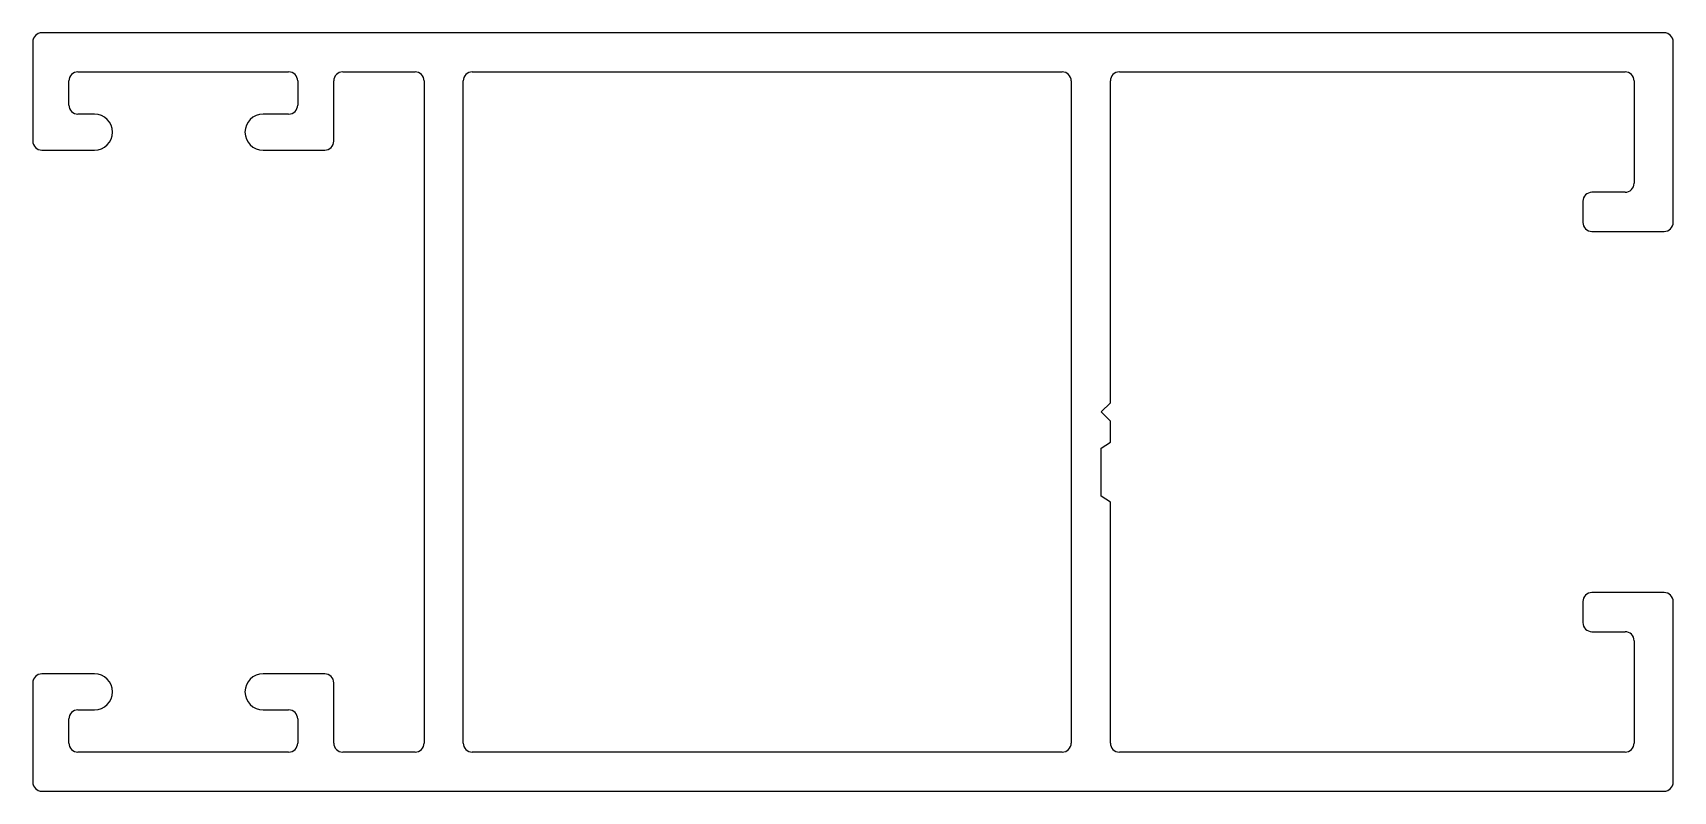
# Model space of a CAD drawing. Extents: x 814.6 to 869.1, y 397.8 to 423.
import ezdxf

# ---------------------------------------------------------------- set-up
doc = ezdxf.new("R2010")
doc.units = 0
doc.layers.add('\\M+5B1EA\\M+5D7A2', color=6, linetype='CONTINUOUS')

msp = doc.modelspace()

# ---------------------------------------------------------------- linework, layer by layer
at = {"layer": '\\M+5B1EA\\M+5D7A2', "color": 0}
for p, q in [((868.825, 423.03), (814.925, 423.03)), ((814.625, 422.73), (814.625, 419.43)), ((869.125, 416.73), (869.125, 422.73)), ((815.825, 420.63), (815.825, 421.43)), ((816.125, 421.73), (823.125, 421.73)), ((823.425, 421.43), (823.425, 420.63)), ((824.625, 419.43), (824.625, 421.43)), ((824.925, 421.73), (827.325, 421.73)), ((827.625, 421.43), (827.625, 399.43)), ((828.925, 399.43), (828.925, 421.43)), ((829.225, 421.73), (848.825, 421.73)), ((849.125, 421.43), (849.125, 399.43)), ((850.425, 410.73), (850.425, 421.43)), ((850.725, 421.73), (867.525, 421.73)), ((867.825, 421.43), (867.825, 418.03)), ((816.675, 420.33), (816.125, 420.33)), ((823.125, 420.33), (822.275, 420.33)), ((814.925, 419.13), (816.675, 419.13)), ((822.275, 419.13), (824.325, 419.13)), ((867.525, 417.73), (866.425, 417.73)), ((866.125, 417.43), (866.125, 416.73)), ((866.425, 416.43), (868.825, 416.43)), ((850.125, 410.43), (850.425, 410.73)), ((850.425, 410.13), (850.125, 410.43)), ((850.425, 409.43), (850.425, 410.13)), ((850.125, 409.23), (850.425, 409.43)), ((850.125, 407.63), (850.125, 409.23)), ((850.425, 407.43), (850.125, 407.63)), ((850.425, 399.43), (850.425, 407.43)), ((868.825, 404.43), (866.425, 404.43)), ((866.125, 404.13), (866.125, 403.43)), ((869.125, 398.13), (869.125, 404.13)), ((866.425, 403.13), (867.525, 403.13)), ((867.825, 402.83), (867.825, 399.43)), ((816.675, 401.73), (814.925, 401.73)), ((824.325, 401.73), (822.275, 401.73)), ((814.625, 401.43), (814.625, 398.13)), ((824.625, 399.43), (824.625, 401.43)), ((815.825, 399.43), (815.825, 400.23)), ((816.125, 400.53), (816.675, 400.53)), ((822.275, 400.53), (823.125, 400.53)), ((823.425, 400.23), (823.425, 399.43)), ((823.125, 399.13), (816.125, 399.13)), ((827.325, 399.13), (824.925, 399.13)), ((848.825, 399.13), (829.225, 399.13)), ((867.525, 399.13), (850.725, 399.13)), ((814.925, 397.83), (868.825, 397.83))]:
    msp.add_line(p, q, dxfattribs=at)
for centre, radius, start, end in [((814.925, 422.73), 0.3, 90, 180), ((868.825, 422.73), 0.3, 0, 90), ((816.125, 421.43), 0.3, 90, 180), ((823.125, 421.43), 0.3, 0, 90), ((824.925, 421.43), 0.3, 90, 180), ((827.325, 421.43), 0.3, 0, 90), ((829.225, 421.43), 0.3, 90, 180), ((848.825, 421.43), 0.3, 0, 90), ((850.725, 421.43), 0.3, 90, 180), ((867.525, 421.43), 0.3, 0, 90), ((816.125, 420.63), 0.3, 180, 270), ((816.675, 419.73), 0.6, 270, 90), ((822.275, 419.73), 0.6, 90, 270), ((823.125, 420.63), 0.3, 270, 0), ((814.925, 419.43), 0.3, 180, 270), ((824.325, 419.43), 0.3, 270, 0), ((867.525, 418.03), 0.3, 270, 0), ((866.425, 417.43), 0.3, 90, 180), ((866.425, 416.73), 0.3, 180, 270), ((868.825, 416.73), 0.3, 270, 360), ((866.425, 404.13), 0.3, 90, 180), ((868.825, 404.13), 0.3, 0, 90), ((866.425, 403.43), 0.3, 180, 270), ((867.525, 402.83), 0.3, 0, 90), ((814.925, 401.43), 0.3, 90, 180), ((816.675, 401.13), 0.6, 270, 90), ((822.275, 401.13), 0.6, 90, 270), ((824.325, 401.43), 0.3, 0, 90), ((816.125, 400.23), 0.3, 90, 180), ((823.125, 400.23), 0.3, 0, 90), ((816.125, 399.43), 0.3, 180, 270), ((823.125, 399.43), 0.3, 270, 360), ((824.925, 399.43), 0.3, 180, 270), ((827.325, 399.43), 0.3, 270, 0), ((829.225, 399.43), 0.3, 180, 270), ((848.825, 399.43), 0.3, 270, 0), ((850.725, 399.43), 0.3, 180, 270), ((867.525, 399.43), 0.3, 270, 360), ((814.925, 398.13), 0.3, 180, 270), ((868.825, 398.13), 0.3, 270, 0)]:
    msp.add_arc(centre, radius, start, end, dxfattribs=at)

doc.saveas('drawing.dxf')
